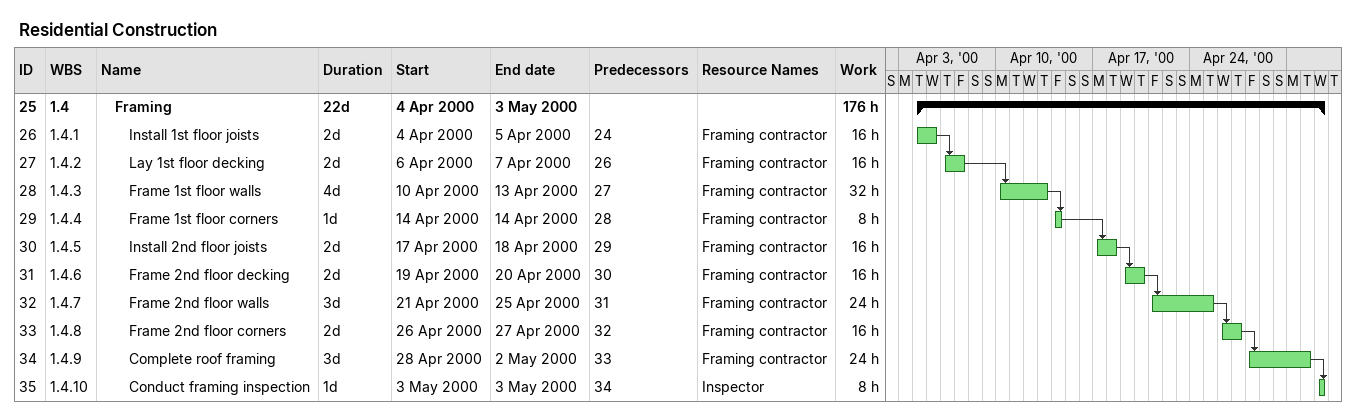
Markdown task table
Residential Construction

| ID | WBS | Task | Duration | Start | Finish | Predecessors | Resources | Work (h) |
|---|---|---|---|---|---|---|---|---|
| 25 | 1.4 | **Framing** | 22d | 2000-04-04 | 2000-05-03 |  |  | 176 |
| 26 | 1.4.1 | Install 1st floor joists | 2d | 2000-04-04 | 2000-04-05 | 24 | Framing contractor | 16 |
| 27 | 1.4.2 | Lay 1st floor decking | 2d | 2000-04-06 | 2000-04-07 | 26 | Framing contractor | 16 |
| 28 | 1.4.3 | Frame 1st floor walls | 4d | 2000-04-10 | 2000-04-13 | 27 | Framing contractor | 32 |
| 29 | 1.4.4 | Frame 1st floor corners | 1d | 2000-04-14 | 2000-04-14 | 28 | Framing contractor | 8 |
| 30 | 1.4.5 | Install 2nd floor joists | 2d | 2000-04-17 | 2000-04-18 | 29 | Framing contractor | 16 |
| 31 | 1.4.6 | Frame 2nd floor decking | 2d | 2000-04-19 | 2000-04-20 | 30 | Framing contractor | 16 |
| 32 | 1.4.7 | Frame 2nd floor walls | 3d | 2000-04-21 | 2000-04-25 | 31 | Framing contractor | 24 |
| 33 | 1.4.8 | Frame 2nd floor corners | 2d | 2000-04-26 | 2000-04-27 | 32 | Framing contractor | 16 |
| 34 | 1.4.9 | Complete roof framing | 3d | 2000-04-28 | 2000-05-02 | 33 | Framing contractor | 24 |
| 35 | 1.4.10 | Conduct framing inspection | 1d | 2000-05-03 | 2000-05-03 | 34 | Inspector | 8 |
